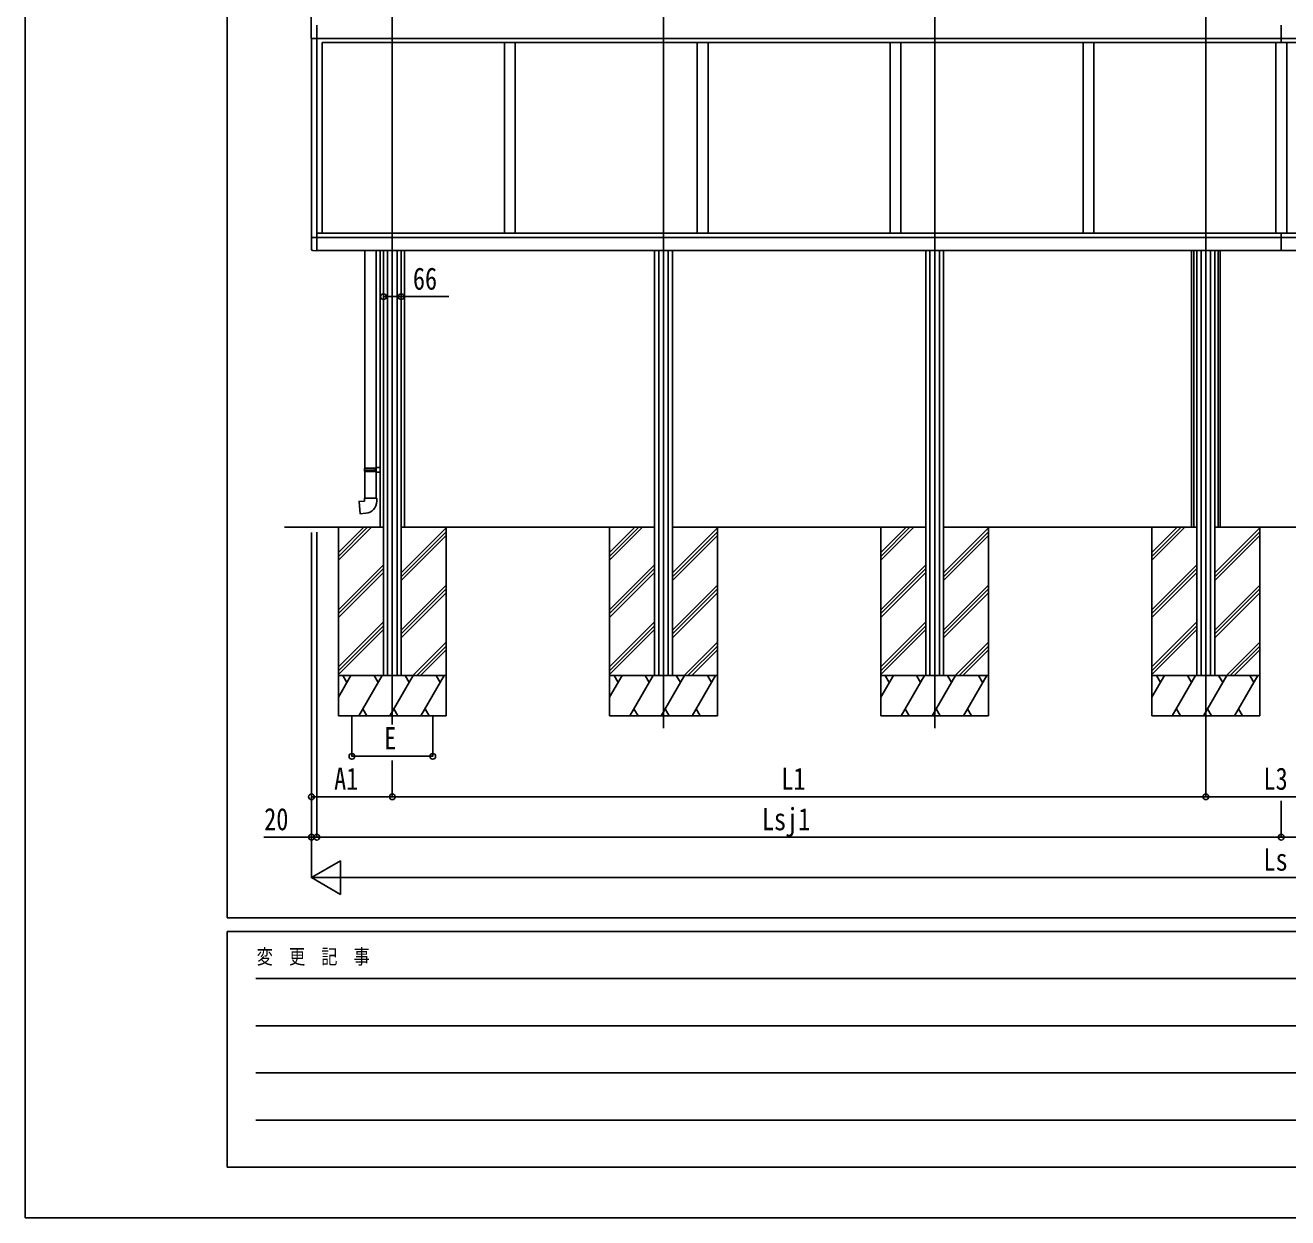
# Model space of a CAD drawing. Units: millimetres, scale not verified. Extents: x -10512 to 10512, y -7425 to 7425.
# Drawn here: x -10512 to -5826, y -7425 to -2999 of the extents above; entities that cross this region are included whole.
import ezdxf
from ezdxf.enums import TextEntityAlignment as Align

# ---------------------------------------------------------------- set-up
doc = ezdxf.new("R2010")
doc.units = ezdxf.units.MM
doc.header["$LTSCALE"] = 40
for name, color, linetype in [('0-3_YKK_12', 2, 'Continuous'), ('0-4_YKK_13', 4, 'Continuous'), ('0-5_YKK_A1', 4, 'Continuous'), ('0-6_YKK_D', 6, 'Continuous'), ('0-7_YKK_ZWAK', 7, 'Continuous')]:
    doc.layers.add(name, color=color, linetype=linetype)
doc.styles.add('ＭＳ ゴシック', font='')
doc.styles.get('ＭＳ ゴシック').set_extended_font_data('MS Gothic')

msp = doc.modelspace()

# ---------------------------------------------------------------- linework, layer by layer
at = {"layer": '0-3_YKK_12'}
for p, q in [((-9149.89, -2093.79), (-9149.89, -5594.87)), ((-8143.23, -2093.79), (-8143.23, -5607.9)), ((-7136.56, -2093.79), (-7136.56, -5607.9)), ((-6129.89, -2093.79), (-6129.89, -5607.9))]:
    msp.add_line(p, q, dxfattribs=at)
at = {"layer": '0-4_YKK_13'}
for p, q in [((-9429.89, -3786.8), (-9450.39, -3786.8)), ((-9450.39, -3829.71), (-9450.39, -3786.8)), ((-9429.89, -3836), (-9445.18, -3835.2)), ((-9251.39, -3835.5), (-9251.39, -4642.93)), ((-9209.39, -4640.37), (-9209.39, -3835.5)), ((-9253.39, -4644.93), (-9252.39, -4642.93)), ((-9253.39, -4644.93), (-9209.39, -4644.93)), ((-9253.39, -4644.93), (-9253.39, -4652.93)), ((-9253.39, -4652.93), (-9209.39, -4652.93)), ((-9253.39, -4652.93), (-9252.39, -4654.93)), ((-9252.39, -4642.93), (-9209.39, -4642.93)), ((-9252.39, -4654.93), (-9209.39, -4654.93)), ((-9251.39, -4654.93), (-9251.39, -4754.93)), ((-9213.87, -4644.93), (-9214.3, -4642.93)), ((-9211.39, -4640.43), (-9195.39, -4639.96)), ((-9211.39, -4642.43), (-9211.39, -4640.43)), ((-9211.39, -4642.43), (-9209.39, -4642.43)), ((-9211.39, -4657.43), (-9211.39, -4655.43)), ((-9211.39, -4657.43), (-9195.39, -4657.9)), ((-9209.39, -4642.93), (-9209.39, -4643.48)), ((-9209.39, -4754.93), (-9209.39, -4657.49)), ((-9195.39, -4639.96), (-9195.39, -4657.9)), ((-9253.39, -4754.93), (-9207.39, -4754.93)), ((-9253.39, -4764.93), (-9253.39, -4754.93)), ((-9207.39, -4754.93), (-9207.39, -4765.85))]:
    msp.add_line(p, q, dxfattribs=at)
for points in [[(-9429.89, -2950), (-9450.59, -2950), (-9450.59, -3048), (-9429.89, -3048)], [(-9213.87, -4644.93), (-9213.87, -4652.93), (-9214.3, -4654.93)], [(-9211.39, -4655.43), (-9209.39, -4655.43), (-9209.39, -4642.43)], [(-9248.47, -4810.68), (-9269.3, -4812.5), (-9273.31, -4766.68), (-9253.39, -4764.93)]]:
    msp.add_lwpolyline(points, dxfattribs=at)
for centre, radius, start, end in [((-9444.89, -3829.71), 5.5, 180, 267), ((-9252.39, -4765.85), 45, 275, 0)]:
    msp.add_arc(centre, radius, start, end, dxfattribs=at)
at = {"layer": '0-5_YKK_A1'}
for p, q in [((-9429.89, -2999), (-9429.89, -3836)), ((-5849.89, -2999.5), (-5849.89, -3064)), ((-9449.89, -3048), (-9449.89, -3786.8)), ((-9429.89, -3048), (-5849.89, -3048)), ((-2269.89, -3048), (-9429.89, -3048)), ((-9409.89, -3063.5), (-9409.89, -3771)), ((-2289.89, -3063.5), (-9409.89, -3063.5)), ((-8733.89, -3063.5), (-8733.89, -3771)), ((-8693.89, -3063.5), (-8693.89, -3771)), ((-8017.89, -3063.5), (-8017.89, -3771)), ((-7977.89, -3063.5), (-7977.89, -3771)), ((-7301.89, -3063.5), (-7301.89, -3771)), ((-7261.89, -3063.5), (-7261.89, -3771)), ((-6585.89, -3063.5), (-6585.89, -3771)), ((-6545.89, -3063.5), (-6545.89, -3771)), ((-5869.89, -3063.5), (-5869.89, -3771)), ((-5869.89, -3063.5), (-5869.89, -3771)), ((-5829.89, -3063.5), (-5829.89, -3771)), ((-9429.89, -3771), (-5849.89, -3771)), ((-9429.89, -3787), (-5849.89, -3787)), ((-5849.89, -3771), (-2269.89, -3771)), ((-5849.89, -3771), (-5849.89, -3787)), ((-5849.89, -3771), (-5849.89, -3835.5)), ((-5849.89, -3787), (-2269.89, -3787)), ((-9429.89, -3835.5), (-5849.89, -3835.5)), ((-9195.39, -3835.58), (-9195.39, -4862.88)), ((-9182.89, -3835.5), (-9182.89, -5412.5)), ((-9167.39, -3835.5), (-9167.39, -5412.5)), ((-9132.39, -3835.5), (-9132.39, -5412.5)), ((-9116.89, -3835.5), (-9116.89, -5412.5)), ((-9104.99, -3835.58), (-9104.99, -4862.88)), ((-8176.23, -3835.5), (-8176.23, -5412.5)), ((-8160.73, -3835.5), (-8160.73, -5412.5)), ((-8125.73, -3835.5), (-8125.73, -5412.5)), ((-8110.23, -3835.5), (-8110.23, -5412.5)), ((-7169.56, -3835.5), (-7169.56, -5412.5)), ((-7154.06, -3835.5), (-7154.06, -5412.5)), ((-7119.06, -3835.5), (-7119.06, -5412.5)), ((-7103.56, -3835.5), (-7103.56, -5412.5)), ((-6182.89, -3835.5), (-6182.89, -4862.5)), ((-6175.09, -3835.5), (-6175.09, -4862.8)), ((-6162.89, -3835.5), (-6162.89, -5412.5)), ((-6147.39, -3835.5), (-6147.39, -5412.5)), ((-6112.39, -3835.5), (-6112.39, -5412.5)), ((-6096.89, -3835.5), (-6096.89, -5412.5)), ((-6084.69, -3835.5), (-6084.69, -4862.8)), ((-6076.89, -3835.5), (-6076.89, -4862.5)), ((-5849.89, -3835.5), (-2269.89, -3835.5)), ((-9182.89, -4862.5), (-9549.89, -4862.5)), ((-9349.89, -4862.5), (-9349.89, -5562.5)), ((-9349.89, -4956.48), (-9255.91, -4862.5)), ((-9349.89, -4970.62), (-9241.77, -4862.5)), ((-9349.89, -4984.76), (-9227.63, -4862.5)), ((-8176.23, -4862.5), (-9116.89, -4862.5)), ((-9116.89, -5031.85), (-8949.89, -4864.85)), ((-8949.89, -4862.5), (-8949.89, -5562.5)), ((-8343.23, -4862.5), (-8343.23, -5562.5)), ((-8343.23, -4956.48), (-8249.25, -4862.5)), ((-8343.23, -4970.62), (-8235.1, -4862.5)), ((-8343.23, -4984.76), (-8220.96, -4862.5)), ((-7169.56, -4862.5), (-8110.23, -4862.5)), ((-8110.23, -5031.85), (-7943.23, -4864.85)), ((-7943.23, -4862.5), (-7943.23, -5562.5)), ((-7336.56, -4862.5), (-7336.56, -5562.5)), ((-7336.56, -4956.48), (-7242.58, -4862.5)), ((-7336.56, -4970.62), (-7228.44, -4862.5)), ((-7336.56, -4984.76), (-7214.3, -4862.5)), ((-6162.89, -4862.5), (-7103.56, -4862.5)), ((-7103.56, -5031.85), (-6936.56, -4864.85)), ((-6936.56, -4862.5), (-6936.56, -5562.5)), ((-6329.89, -4862.5), (-6329.89, -5562.5)), ((-6329.89, -4956.48), (-6235.91, -4862.5)), ((-6329.89, -4970.62), (-6221.77, -4862.5)), ((-6329.89, -4984.76), (-6207.63, -4862.5)), ((-5602.89, -4862.5), (-6096.89, -4862.5)), ((-6096.89, -5031.85), (-5929.89, -4864.85)), ((-5929.89, -4862.5), (-5929.89, -5562.5)), ((-9116.89, -5045.99), (-8949.89, -4878.99)), ((-9116.89, -5060.13), (-8949.89, -4893.13)), ((-8110.23, -5045.99), (-7943.23, -4878.99)), ((-8110.23, -5060.13), (-7943.23, -4893.13)), ((-7103.56, -5045.99), (-6936.56, -4878.99)), ((-7103.56, -5060.13), (-6936.56, -4893.13)), ((-6096.89, -5045.99), (-5929.89, -4878.99)), ((-6096.89, -5060.13), (-5929.89, -4893.13)), ((-9349.89, -5168.61), (-9182.89, -5001.61)), ((-8343.23, -5168.61), (-8176.23, -5001.61)), ((-7336.56, -5168.61), (-7169.56, -5001.61)), ((-6329.89, -5168.61), (-6162.89, -5001.61)), ((-9349.89, -5182.75), (-9182.89, -5015.75)), ((-9349.89, -5196.89), (-9182.89, -5029.9)), ((-8343.23, -5182.75), (-8176.23, -5015.75)), ((-8343.23, -5196.89), (-8176.23, -5029.9)), ((-7336.56, -5182.75), (-7169.56, -5015.75)), ((-7336.56, -5196.89), (-7169.56, -5029.9)), ((-6329.89, -5182.75), (-6162.89, -5015.75)), ((-6329.89, -5196.89), (-6162.89, -5029.9)), ((-9116.89, -5243.98), (-8949.89, -5076.98)), ((-9116.89, -5258.12), (-8949.89, -5091.12)), ((-9116.89, -5272.26), (-8949.89, -5105.26)), ((-8110.23, -5243.98), (-7943.23, -5076.98)), ((-8110.23, -5258.12), (-7943.23, -5091.12)), ((-8110.23, -5272.26), (-7943.23, -5105.26)), ((-7103.56, -5243.98), (-6936.56, -5076.98)), ((-7103.56, -5258.12), (-6936.56, -5091.12)), ((-7103.56, -5272.26), (-6936.56, -5105.26)), ((-6096.89, -5243.98), (-5929.89, -5076.98)), ((-6096.89, -5258.12), (-5929.89, -5091.12)), ((-6096.89, -5272.26), (-5929.89, -5105.26)), ((-9349.89, -5380.74), (-9182.89, -5213.74)), ((-9349.89, -5394.88), (-9182.89, -5227.88)), ((-9349.89, -5409.03), (-9182.89, -5242.03)), ((-8343.23, -5380.74), (-8176.23, -5213.74)), ((-8343.23, -5394.88), (-8176.23, -5227.88)), ((-8343.23, -5409.03), (-8176.23, -5242.03)), ((-7336.56, -5380.74), (-7169.56, -5213.74)), ((-7336.56, -5394.88), (-7169.56, -5227.88)), ((-7336.56, -5409.03), (-7169.56, -5242.03)), ((-6329.89, -5380.74), (-6162.89, -5213.74)), ((-6329.89, -5394.88), (-6162.89, -5227.88)), ((-6329.89, -5409.03), (-6162.89, -5242.03)), ((-9073.28, -5412.5), (-8949.89, -5289.11)), ((-8066.62, -5412.5), (-7943.23, -5289.11)), ((-7059.95, -5412.5), (-6936.56, -5289.11)), ((-6053.28, -5412.5), (-5929.89, -5289.11)), ((-9059.14, -5412.5), (-8949.89, -5303.25)), ((-9045, -5412.5), (-8949.89, -5317.39)), ((-8052.48, -5412.5), (-7943.23, -5303.25)), ((-8038.33, -5412.5), (-7943.23, -5317.39)), ((-7045.81, -5412.5), (-6936.56, -5303.25)), ((-7031.67, -5412.5), (-6936.56, -5317.39)), ((-6039.14, -5412.5), (-5929.89, -5303.25)), ((-6025, -5412.5), (-5929.89, -5317.39)), ((-8949.89, -5412.5), (-9349.89, -5412.5)), ((-9349.89, -5493.25), (-9303.27, -5412.5)), ((-9318.27, -5438.48), (-9333.28, -5412.5)), ((-9274.41, -5562.5), (-9187.8, -5412.5)), ((-9202.8, -5438.48), (-9217.81, -5412.5)), ((-9158.94, -5562.5), (-9072.33, -5412.5)), ((-9087.33, -5438.48), (-9102.34, -5412.5)), ((-9043.47, -5562.5), (-8956.86, -5412.5)), ((-8971.86, -5438.48), (-8986.87, -5412.5)), ((-7943.23, -5412.5), (-8343.23, -5412.5)), ((-8343.23, -5493.25), (-8296.61, -5412.5)), ((-8311.61, -5438.48), (-8326.61, -5412.5)), ((-8267.74, -5562.5), (-8181.14, -5412.5)), ((-8196.14, -5438.48), (-8211.14, -5412.5)), ((-8152.27, -5562.5), (-8065.67, -5412.5)), ((-8080.67, -5438.48), (-8095.67, -5412.5)), ((-8036.8, -5562.5), (-7950.2, -5412.5)), ((-7965.2, -5438.48), (-7980.2, -5412.5)), ((-6936.56, -5412.5), (-7336.56, -5412.5)), ((-7336.56, -5493.25), (-7289.94, -5412.5)), ((-7304.94, -5438.48), (-7319.94, -5412.5)), ((-7261.07, -5562.5), (-7174.47, -5412.5)), ((-7189.47, -5438.48), (-7204.47, -5412.5)), ((-7145.6, -5562.5), (-7059, -5412.5)), ((-7074, -5438.48), (-7089, -5412.5)), ((-7030.13, -5562.5), (-6943.53, -5412.5)), ((-6958.53, -5438.48), (-6973.53, -5412.5)), ((-5929.89, -5412.5), (-6329.89, -5412.5)), ((-6329.89, -5493.25), (-6283.27, -5412.5)), ((-6298.27, -5438.48), (-6313.28, -5412.5)), ((-6254.41, -5562.5), (-6167.8, -5412.5)), ((-6182.8, -5438.48), (-6197.81, -5412.5)), ((-6138.94, -5562.5), (-6052.33, -5412.5)), ((-6067.33, -5438.48), (-6082.34, -5412.5)), ((-6023.47, -5562.5), (-5936.86, -5412.5)), ((-5951.86, -5438.48), (-5966.87, -5412.5)), ((-9349.89, -5562.5), (-8949.89, -5562.5)), ((-9259.41, -5536.52), (-9244.41, -5562.5)), ((-9143.94, -5536.52), (-9128.94, -5562.5)), ((-9028.47, -5536.52), (-9013.47, -5562.5)), ((-8343.23, -5562.5), (-7943.23, -5562.5)), ((-8252.74, -5536.52), (-8237.74, -5562.5)), ((-8137.27, -5536.52), (-8122.27, -5562.5)), ((-8021.8, -5536.52), (-8006.8, -5562.5)), ((-7336.56, -5562.5), (-6936.56, -5562.5)), ((-7246.07, -5536.52), (-7231.07, -5562.5)), ((-7130.6, -5536.52), (-7115.6, -5562.5)), ((-7015.13, -5536.52), (-7000.13, -5562.5)), ((-6329.89, -5562.5), (-5929.89, -5562.5)), ((-6239.41, -5536.52), (-6224.41, -5562.5)), ((-6123.94, -5536.52), (-6108.94, -5562.5)), ((-6008.47, -5536.52), (-5993.47, -5562.5))]:
    msp.add_line(p, q, dxfattribs=at)
at = {"layer": '0-6_YKK_D'}
for p, q in [((-9182.89, -3967.52), (-9182.89, -4007.47)), ((-9116.89, -3967.52), (-9116.89, -4007.47)), ((-9449.89, -4881.68), (-9449.89, -5863.5)), ((-9429.89, -4880.87), (-9429.89, -6013.5)), ((-9429.89, -4880.87), (-9429.89, -6013.5)), ((-9299.89, -5563.5), (-9299.89, -5713.5)), ((-8999.89, -5563.5), (-8999.89, -5713.5)), ((-6129.89, -5608.9), (-6129.89, -5863.5)), ((-6129.89, -5616.87), (-6129.89, -5863.5)), ((-9449.89, -5669.73), (-9449.89, -6163.5)), ((-9299.89, -5712.5), (-8999.89, -5712.5)), ((-9449.89, -5722.88), (-9449.89, -6013.5)), ((-9149.89, -5728.08), (-9149.89, -5863.5)), ((-9149.89, -5728.08), (-9149.89, -5863.5)), ((-9149.89, -5862.5), (-9449.89, -5862.5)), ((-9149.89, -5862.5), (-6129.89, -5862.5)), ((-6129.89, -5862.5), (-5569.89, -5862.5)), ((-5849.89, -5877.24), (-5849.89, -6013.5)), ((-5849.89, -5877.24), (-5849.89, -6013.5)), ((-9429.89, -6012.5), (-5849.89, -6012.5)), ((-5849.89, -6012.5), (-2269.89, -6012.5)), ((-9449.89, -6162.5), (-9341.64, -6100)), ((-9341.64, -6225), (-9341.64, -6100)), ((-9449.89, -6162.5), (-9341.64, -6225)), ((-9449.89, -6162.5), (-9233.39, -6162.5)), ((-9324.89, -6162.5), (-2374.89, -6162.5))]:
    msp.add_line(p, q, dxfattribs=at)
for points in [[(-9182.89, -4006.47), (-9116.89, -4006.47), (-8940.39, -4006.47)], [(-9429.89, -6012.5), (-9449.89, -6012.5), (-9626.39, -6012.5)]]:
    msp.add_lwpolyline(points, dxfattribs=at)
for centre in [(-9182.89, -4006.47), (-9116.89, -4006.47), (-9299.89, -5712.5), (-8999.89, -5712.5), (-9449.89, -5862.5), (-9149.89, -5862.5), (-9149.89, -5862.5), (-6129.89, -5862.5), (-6129.89, -5862.5), (-9449.89, -6012.5), (-9429.89, -6012.5), (-9429.89, -6012.5), (-5849.89, -6012.5), (-5849.89, -6012.5)]:
    msp.add_circle(centre, 10.62, dxfattribs=at)
at = {"layer": '0-7_YKK_ZWAK'}
for p, q in [((-9762.45, -6312.5), (-9762.45, 6937.5)), ((9737.55, -6312.5), (-9762.45, -6312.5)), ((-3262.45, -6362.5), (-9762.45, -6362.5)), ((-9762.45, -7237.5), (-9762.45, -6362.5)), ((-9656.2, -6537.5), (-3387.45, -6537.5)), ((-9656.2, -6712.5), (-3387.45, -6712.5)), ((-9656.2, -6887.5), (-3387.45, -6887.5)), ((-9656.2, -7062.5), (-3387.45, -7062.5)), ((-9762.45, -7237.5), (-3262.45, -7237.5))]:
    msp.add_line(p, q, dxfattribs=at)
msp.add_lwpolyline([(-10512.5, -7425), (10512.5, -7425), (10512.5, 7425), (-10512.5, 7425)], close=True, dxfattribs=at)

# ---------------------------------------------------------------- texts
at = {"layer": '0-6_YKK_D', "style": 'ＭＳ ゴシック', "width": 0.8}
for s, p in [('66', (-9073.39, -4005.47)), ('E', (-9179.89, -5711.5)), ('A1', (-9365.89, -5861.5)), ('L1', (-7705.89, -5861.5)), ('L3', (-5915.89, -5861.5)), ('Lsj1', (-7777.89, -6011.5)), ('20', (-9625.39, -6011.5)), ('Ls', (-5915.89, -6161.5))]:
    msp.add_text(s, height=82.48, dxfattribs=at).set_placement(p, align=Align.BOTTOM_LEFT)
at = {"layer": '0-7_YKK_ZWAK', "style": 'ＭＳ ゴシック', "width": 0.8}
msp.add_text('変  更  記  事', height=54.99, dxfattribs=at).set_placement((-9653.28, -6500), align=Align.BOTTOM_LEFT)

doc.saveas('drawing.dxf')
